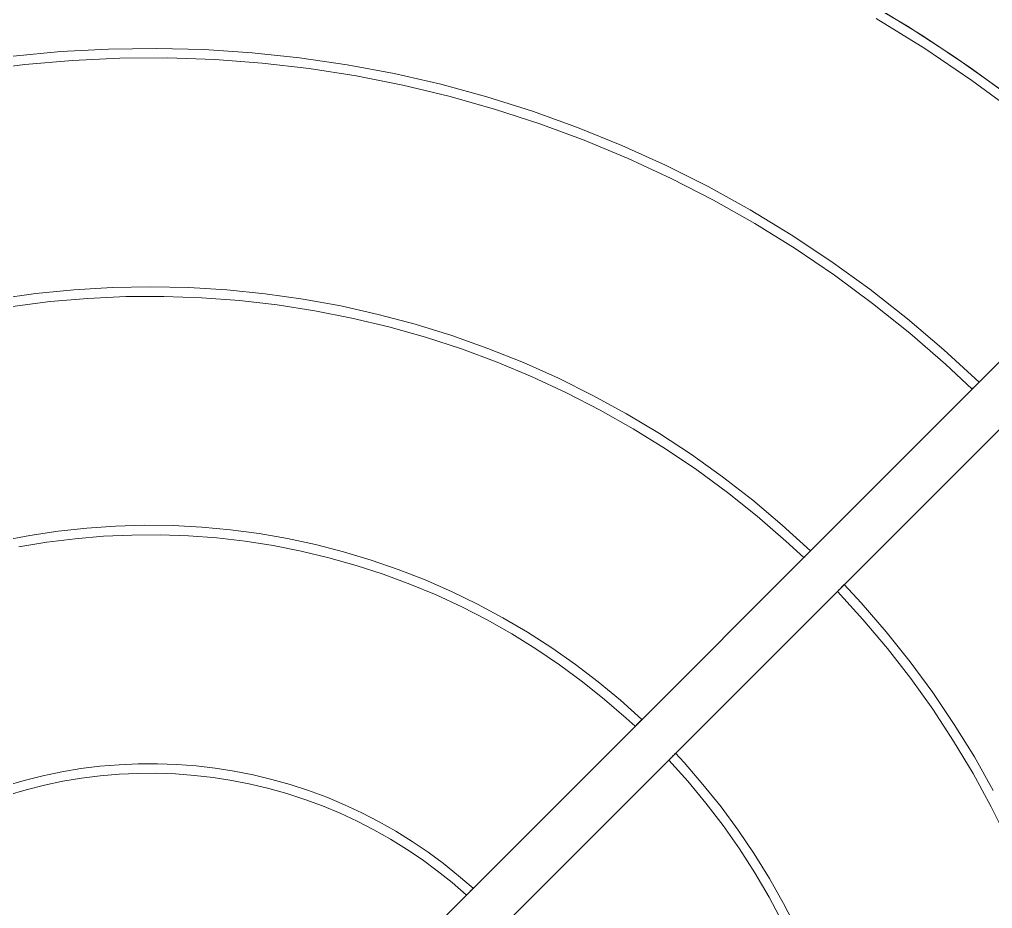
# Model space of a CAD drawing. Header units: millimetres. Extents: x -22227 to 20164, y 15335 to 61747.
# Drawn here: x -5645.8 to -5441.7, y 61317.6 to 61504 of the extents above; entities that cross this region are included whole.
import ezdxf

# ---------------------------------------------------------------- set-up
doc = ezdxf.new("R2010")
doc.units = ezdxf.units.MM
doc.layers.add('M-EQPM', color=7, linetype='Continuous', lineweight=5)

# ---------------------------------------------------------------- blocks, each defined once
blk = doc.blocks.new('DanNong_VRV - OD-A-1-1235631-MẶT BẰNG BỐ TRÍ THIẾT BỊ')
at = {"layer": 'M-EQPM'}
for p, q in [((244.32, 227.11), (436.65, 419.45)), ((433.82, 416.62), (244.32, 227.11)), ((443.72, 412.38), (251.39, 220.04)), ((251.39, 220.04), (440.9, 409.55))]:
    blk.add_line(p, q, dxfattribs=at)
at = {"layer": 'M-EQPM', "flags": 128}
for points in [[(391.34, 430.34), (381.51, 437.29), (371.42, 443.85), (361.07, 450)], [(391.34, 430.34), (381.51, 437.29), (371.42, 443.85), (361.07, 450)], [(394.37, 428.06), (384.63, 435.15), (374.62, 441.83), (364.35, 448.11)], [(364.84, 445.5), (375.01, 439.21), (384.91, 432.51), (394.54, 425.42)], [(364.84, 445.5), (375.01, 439.21), (384.91, 432.51), (394.54, 425.42)], [(364.84, 445.5), (375.01, 439.21), (384.91, 432.51), (394.54, 425.42)], [(386.41, 369.21), (379.04, 376.02), (371.39, 382.53), (363.5, 388.72), (355.36, 394.6), (346.99, 400.15), (338.41, 405.36), (329.62, 410.22), (320.65, 414.73), (311.51, 418.87), (302.21, 422.64), (292.76, 426.04), (283.19, 429.06), (273.5, 431.7), (263.71, 433.94), (253.85, 435.79), (243.91, 437.25), (233.93, 438.31), (223.91, 438.96), (213.87, 439.22), (203.84, 439.07), (193.81, 438.53), (183.82, 437.58)], [(176.42, 434.6), (186.3, 435.84), (196.23, 436.69), (206.18, 437.14), (216.14, 437.2), (226.09, 436.85), (236.02, 436.11), (245.91, 434.97), (255.76, 433.44), (265.53, 431.51), (275.21, 429.2), (284.8, 426.5), (294.27, 423.41), (303.61, 419.96), (312.8, 416.13), (321.84, 411.93), (330.7, 407.38), (339.37, 402.48), (347.83, 397.24), (356.08, 391.66), (364.1, 385.75), (371.88, 379.53), (379.4, 373), (385, 367.79)], [(351.05, 333.84), (345.11, 339.27), (338.97, 344.45), (332.62, 349.38), (326.08, 354.06), (319.36, 358.47), (312.46, 362.6), (305.41, 366.46), (298.21, 370.03), (290.87, 373.32), (283.4, 376.3), (275.83, 378.99), (268.15, 381.37), (260.38, 383.44), (252.53, 385.2), (244.63, 386.64), (236.67, 387.76), (228.67, 388.57), (220.64, 389.06), (212.6, 389.22), (204.57, 389.07), (196.54, 388.59), (188.54, 387.79), (180.58, 386.67)], [(183.67, 385.12), (191.56, 386.12), (199.5, 386.8), (207.45, 387.16), (215.41, 387.2), (223.36, 386.93), (231.3, 386.33), (239.2, 385.42), (247.07, 384.2), (254.88, 382.66), (262.62, 380.81), (270.28, 378.65), (277.85, 376.19), (285.31, 373.42), (292.66, 370.36), (299.88, 367.01), (306.96, 363.37), (313.89, 359.46), (320.66, 355.26), (327.25, 350.81), (333.66, 346.09), (339.88, 341.12), (345.89, 335.9), (349.63, 332.43)], [(315.68, 298.47), (311.19, 302.51), (306.54, 306.37), (301.74, 310.03), (296.8, 313.5), (291.72, 316.77), (286.51, 319.84), (281.19, 322.69), (275.76, 325.33), (270.23, 327.75), (264.6, 329.95), (258.89, 331.92), (253.11, 333.66), (247.26, 335.17), (241.36, 336.44), (235.41, 337.48), (229.42, 338.27), (223.4, 338.83), (217.37, 339.14), (211.33, 339.22), (205.3, 339.05), (199.27, 338.64), (193.27, 337.99), (187.29, 337.1), (181.36, 335.98)], [(185.03, 334.67), (190.91, 335.65), (196.82, 336.4), (202.76, 336.9), (208.72, 337.17), (214.68, 337.21), (220.63, 337), (226.57, 336.56), (232.5, 335.87), (238.38, 334.96), (244.23, 333.8), (250.03, 332.42), (255.76, 330.8), (261.43, 328.96), (267.02, 326.89), (272.52, 324.6), (277.93, 322.09), (283.23, 319.37), (288.42, 316.43), (293.48, 313.29), (298.42, 309.96), (303.22, 306.42), (307.87, 302.7), (312.37, 298.8), (314.26, 297.06)], [(389.41, 283.63), (385.45, 290.63), (381.22, 297.47), (376.72, 304.13), (371.95, 310.6), (366.93, 316.88), (361.66, 322.95), (358.12, 326.77)], [(356.71, 325.36), (362.07, 319.48), (367.2, 313.39), (372.08, 307.11), (376.71, 300.63), (381.08, 293.97), (385.17, 287.15), (388.99, 280.16), (392.52, 273.03)], [(321.34, 289.99), (325.32, 285.55), (329.12, 280.96), (332.73, 276.23), (336.16, 271.35), (339.38, 266.34), (342.41, 261.2), (345.22, 255.95)], [(348.16, 254.53), (345.4, 259.9), (342.43, 265.16), (339.25, 270.29), (335.87, 275.29), (332.29, 280.16), (328.51, 284.87), (324.56, 289.44), (322.75, 291.4)], [(280.29, 263.09), (277.25, 265.74), (274.09, 268.27), (270.84, 270.67), (267.5, 272.93), (264.07, 275.06), (260.56, 277.06), (256.96, 278.91), (253.3, 280.61), (249.58, 282.17), (245.79, 283.58), (241.95, 284.83), (238.06, 285.93), (234.13, 286.88), (230.17, 287.66), (226.18, 288.29), (222.17, 288.76), (218.14, 289.06), (214.1, 289.21), (210.06, 289.19), (206.03, 289.01), (202, 288.68), (197.99, 288.18), (194.01, 287.52), (190.05, 286.7), (186.13, 285.72), (182.25, 284.59)], [(182.73, 282.64), (186.53, 283.76), (190.37, 284.72), (194.25, 285.53), (198.16, 286.18), (202.08, 286.67), (206.03, 287.01), (209.99, 287.19), (213.95, 287.21), (217.9, 287.07), (221.85, 286.78), (225.79, 286.33), (229.7, 285.72), (233.58, 284.95), (237.43, 284.03), (241.25, 282.96), (245.01, 281.73), (248.72, 280.36), (252.38, 278.83), (255.97, 277.17), (259.49, 275.36), (262.94, 273.41), (266.31, 271.32), (269.59, 269.11), (272.78, 266.76), (275.87, 264.29), (278.86, 261.69), (278.88, 261.67)]]:
    blk.add_lwpolyline(points, dxfattribs=at)
at = {"layer": 'M-EQPM'}
for points in [[(386.41, 369.21), (386.41, 369.21), (386.39, 369.18), (386.29, 369.08), (386.13, 368.92), (385.93, 368.72), (385.71, 368.5), (385.48, 368.28), (385.28, 368.08), (385.12, 367.92), (385.02, 367.82), (385, 367.79), (385, 367.79)], [(385, 367.79), (385, 367.79), (385.02, 367.82), (385.12, 367.92), (385.28, 368.08), (385.48, 368.28), (385.71, 368.5), (385.93, 368.72), (386.13, 368.92), (386.29, 369.08), (386.39, 369.18), (386.41, 369.21), (386.41, 369.21)], [(351.05, 333.84), (351.05, 333.84), (351.03, 333.82), (350.92, 333.72), (350.76, 333.56), (350.56, 333.36), (350.34, 333.14), (350.12, 332.91), (349.92, 332.71), (349.76, 332.55), (349.66, 332.45), (349.63, 332.43), (349.63, 332.43)], [(349.63, 332.43), (349.63, 332.43), (349.66, 332.45), (349.76, 332.55), (349.92, 332.71), (350.12, 332.91), (350.34, 333.14), (350.56, 333.36), (350.76, 333.56), (350.92, 333.72), (351.03, 333.82), (351.05, 333.84), (351.05, 333.84)], [(356.71, 325.36), (356.71, 325.36), (356.73, 325.38), (356.83, 325.48), (356.99, 325.64), (357.19, 325.84), (357.41, 326.06), (357.63, 326.29), (357.84, 326.49), (357.99, 326.65), (358.1, 326.75), (358.12, 326.77), (358.12, 326.77)], [(358.12, 326.77), (358.12, 326.77), (358.1, 326.75), (357.99, 326.65), (357.84, 326.49), (357.63, 326.29), (357.41, 326.06), (357.19, 325.84), (356.99, 325.64), (356.83, 325.48), (356.73, 325.38), (356.71, 325.36), (356.71, 325.36)], [(315.68, 298.47), (315.68, 298.47), (315.66, 298.45), (315.55, 298.35), (315.39, 298.19), (315.19, 297.99), (314.97, 297.77), (314.75, 297.54), (314.55, 297.34), (314.39, 297.18), (314.29, 297.08), (314.26, 297.06), (314.26, 297.06)], [(314.26, 297.06), (314.26, 297.06), (314.29, 297.08), (314.39, 297.18), (314.55, 297.34), (314.75, 297.54), (314.97, 297.77), (315.19, 297.99), (315.39, 298.19), (315.55, 298.35), (315.66, 298.45), (315.68, 298.47), (315.68, 298.47)], [(321.34, 289.99), (321.34, 289.99), (321.36, 290.01), (321.46, 290.11), (321.62, 290.27), (321.82, 290.47), (322.04, 290.69), (322.26, 290.92), (322.47, 291.12), (322.62, 291.28), (322.73, 291.38), (322.75, 291.4), (322.75, 291.4)], [(322.75, 291.4), (322.75, 291.4), (322.73, 291.38), (322.62, 291.28), (322.47, 291.12), (322.26, 290.92), (322.04, 290.69), (321.82, 290.47), (321.62, 290.27), (321.46, 290.11), (321.36, 290.01), (321.34, 289.99), (321.34, 289.99)], [(280.29, 263.09), (280.29, 263.09), (280.27, 263.07), (280.17, 262.96), (280.01, 262.8), (279.81, 262.6), (279.59, 262.38), (279.36, 262.16), (279.16, 261.96), (279, 261.8), (278.9, 261.7), (278.88, 261.67), (278.88, 261.67)], [(278.88, 261.67), (278.88, 261.67), (278.9, 261.7), (279, 261.8), (279.16, 261.96), (279.36, 262.16), (279.59, 262.38), (279.81, 262.6), (280.01, 262.8), (280.17, 262.96), (280.27, 263.07), (280.29, 263.09), (280.29, 263.09)]]:
    blk.add_open_spline(points, degree=3, dxfattribs=at)
blk = doc.blocks.new('DanNong_VRV - OD-A-1-V165-MẶT BẰNG BỐ TRÍ THIẾT BỊ')
at = {"layer": 'M-EQPM'}
for p, q in [((244.32, 227.11), (436.65, 419.45)), ((433.82, 416.62), (244.32, 227.11)), ((443.72, 412.38), (251.39, 220.04)), ((251.39, 220.04), (440.9, 409.55))]:
    blk.add_line(p, q, dxfattribs=at)
at = {"layer": 'M-EQPM', "flags": 128}
for points in [[(391.34, 430.34), (381.51, 437.29), (371.42, 443.85), (361.07, 450)], [(391.34, 430.34), (381.51, 437.29), (371.42, 443.85), (361.07, 450)], [(394.37, 428.06), (384.63, 435.15), (374.62, 441.83), (364.35, 448.11)], [(364.84, 445.5), (375.01, 439.21), (384.91, 432.51), (394.54, 425.42)], [(364.84, 445.5), (375.01, 439.21), (384.91, 432.51), (394.54, 425.42)], [(364.84, 445.5), (375.01, 439.21), (384.91, 432.51), (394.54, 425.42)], [(386.41, 369.21), (379.04, 376.02), (371.39, 382.53), (363.5, 388.72), (355.36, 394.6), (346.99, 400.15), (338.41, 405.36), (329.62, 410.22), (320.65, 414.73), (311.51, 418.87), (302.21, 422.64), (292.76, 426.04), (283.19, 429.06), (273.5, 431.7), (263.71, 433.94), (253.85, 435.79), (243.91, 437.25), (233.93, 438.31), (223.91, 438.96), (213.87, 439.22), (203.84, 439.07), (193.81, 438.53), (183.82, 437.58)], [(176.42, 434.6), (186.3, 435.84), (196.23, 436.69), (206.18, 437.14), (216.14, 437.2), (226.09, 436.85), (236.02, 436.11), (245.91, 434.97), (255.76, 433.44), (265.53, 431.51), (275.21, 429.2), (284.8, 426.5), (294.27, 423.41), (303.61, 419.96), (312.8, 416.13), (321.84, 411.93), (330.7, 407.38), (339.37, 402.48), (347.83, 397.24), (356.08, 391.66), (364.1, 385.75), (371.88, 379.53), (379.4, 373), (385, 367.79)], [(351.05, 333.84), (345.11, 339.27), (338.97, 344.45), (332.62, 349.38), (326.08, 354.06), (319.36, 358.47), (312.46, 362.6), (305.41, 366.46), (298.21, 370.03), (290.87, 373.32), (283.4, 376.3), (275.83, 378.99), (268.15, 381.37), (260.38, 383.44), (252.53, 385.2), (244.63, 386.64), (236.67, 387.76), (228.67, 388.57), (220.64, 389.06), (212.6, 389.22), (204.57, 389.07), (196.54, 388.59), (188.54, 387.79), (180.58, 386.67)], [(183.67, 385.12), (191.56, 386.12), (199.5, 386.8), (207.45, 387.16), (215.41, 387.2), (223.36, 386.93), (231.3, 386.33), (239.2, 385.42), (247.07, 384.2), (254.88, 382.66), (262.62, 380.81), (270.28, 378.65), (277.85, 376.19), (285.31, 373.42), (292.66, 370.36), (299.88, 367.01), (306.96, 363.37), (313.89, 359.46), (320.66, 355.26), (327.25, 350.81), (333.66, 346.09), (339.88, 341.12), (345.89, 335.9), (349.63, 332.43)], [(315.68, 298.47), (311.19, 302.51), (306.54, 306.37), (301.74, 310.03), (296.8, 313.5), (291.72, 316.77), (286.51, 319.84), (281.19, 322.69), (275.76, 325.33), (270.23, 327.75), (264.6, 329.95), (258.89, 331.92), (253.11, 333.66), (247.26, 335.17), (241.36, 336.44), (235.41, 337.48), (229.42, 338.27), (223.4, 338.83), (217.37, 339.14), (211.33, 339.22), (205.3, 339.05), (199.27, 338.64), (193.27, 337.99), (187.29, 337.1), (181.36, 335.98)], [(185.03, 334.67), (190.91, 335.65), (196.82, 336.4), (202.76, 336.9), (208.72, 337.17), (214.68, 337.21), (220.63, 337), (226.57, 336.56), (232.5, 335.87), (238.38, 334.96), (244.23, 333.8), (250.03, 332.42), (255.76, 330.8), (261.43, 328.96), (267.02, 326.89), (272.52, 324.6), (277.93, 322.09), (283.23, 319.37), (288.42, 316.43), (293.48, 313.29), (298.42, 309.96), (303.22, 306.42), (307.87, 302.7), (312.37, 298.8), (314.26, 297.06)], [(389.41, 283.63), (385.45, 290.63), (381.22, 297.47), (376.72, 304.13), (371.95, 310.6), (366.93, 316.88), (361.66, 322.95), (358.12, 326.77)], [(356.71, 325.36), (362.07, 319.48), (367.2, 313.39), (372.08, 307.11), (376.71, 300.63), (381.08, 293.97), (385.17, 287.15), (388.99, 280.16), (392.52, 273.03)], [(321.34, 289.99), (325.32, 285.55), (329.12, 280.96), (332.73, 276.23), (336.16, 271.35), (339.38, 266.34), (342.41, 261.2), (345.22, 255.95)], [(348.16, 254.53), (345.4, 259.9), (342.43, 265.16), (339.25, 270.29), (335.87, 275.29), (332.29, 280.16), (328.51, 284.87), (324.56, 289.44), (322.75, 291.4)], [(280.29, 263.09), (277.25, 265.74), (274.09, 268.27), (270.84, 270.67), (267.5, 272.93), (264.07, 275.06), (260.56, 277.06), (256.96, 278.91), (253.3, 280.61), (249.58, 282.17), (245.79, 283.58), (241.95, 284.83), (238.06, 285.93), (234.13, 286.88), (230.17, 287.66), (226.18, 288.29), (222.17, 288.76), (218.14, 289.06), (214.1, 289.21), (210.06, 289.19), (206.03, 289.01), (202, 288.68), (197.99, 288.18), (194.01, 287.52), (190.05, 286.7), (186.13, 285.72), (182.25, 284.59)], [(182.73, 282.64), (186.53, 283.76), (190.37, 284.72), (194.25, 285.53), (198.16, 286.18), (202.08, 286.67), (206.03, 287.01), (209.99, 287.19), (213.95, 287.21), (217.9, 287.07), (221.85, 286.78), (225.79, 286.33), (229.7, 285.72), (233.58, 284.95), (237.43, 284.03), (241.25, 282.96), (245.01, 281.73), (248.72, 280.36), (252.38, 278.83), (255.97, 277.17), (259.49, 275.36), (262.94, 273.41), (266.31, 271.32), (269.59, 269.11), (272.78, 266.76), (275.87, 264.29), (278.86, 261.69), (278.88, 261.67)]]:
    blk.add_lwpolyline(points, dxfattribs=at)
at = {"layer": 'M-EQPM'}
for points in [[(386.41, 369.21), (386.41, 369.21), (386.39, 369.18), (386.29, 369.08), (386.13, 368.92), (385.93, 368.72), (385.71, 368.5), (385.48, 368.28), (385.28, 368.08), (385.12, 367.92), (385.02, 367.82), (385, 367.79), (385, 367.79)], [(385, 367.79), (385, 367.79), (385.02, 367.82), (385.12, 367.92), (385.28, 368.08), (385.48, 368.28), (385.71, 368.5), (385.93, 368.72), (386.13, 368.92), (386.29, 369.08), (386.39, 369.18), (386.41, 369.21), (386.41, 369.21)], [(351.05, 333.84), (351.05, 333.84), (351.03, 333.82), (350.92, 333.72), (350.76, 333.56), (350.56, 333.36), (350.34, 333.14), (350.12, 332.91), (349.92, 332.71), (349.76, 332.55), (349.66, 332.45), (349.63, 332.43), (349.63, 332.43)], [(349.63, 332.43), (349.63, 332.43), (349.66, 332.45), (349.76, 332.55), (349.92, 332.71), (350.12, 332.91), (350.34, 333.14), (350.56, 333.36), (350.76, 333.56), (350.92, 333.72), (351.03, 333.82), (351.05, 333.84), (351.05, 333.84)], [(356.71, 325.36), (356.71, 325.36), (356.73, 325.38), (356.83, 325.48), (356.99, 325.64), (357.19, 325.84), (357.41, 326.06), (357.63, 326.29), (357.84, 326.49), (357.99, 326.65), (358.1, 326.75), (358.12, 326.77), (358.12, 326.77)], [(358.12, 326.77), (358.12, 326.77), (358.1, 326.75), (357.99, 326.65), (357.84, 326.49), (357.63, 326.29), (357.41, 326.06), (357.19, 325.84), (356.99, 325.64), (356.83, 325.48), (356.73, 325.38), (356.71, 325.36), (356.71, 325.36)], [(315.68, 298.47), (315.68, 298.47), (315.66, 298.45), (315.55, 298.35), (315.39, 298.19), (315.19, 297.99), (314.97, 297.77), (314.75, 297.54), (314.55, 297.34), (314.39, 297.18), (314.29, 297.08), (314.26, 297.06), (314.26, 297.06)], [(314.26, 297.06), (314.26, 297.06), (314.29, 297.08), (314.39, 297.18), (314.55, 297.34), (314.75, 297.54), (314.97, 297.77), (315.19, 297.99), (315.39, 298.19), (315.55, 298.35), (315.66, 298.45), (315.68, 298.47), (315.68, 298.47)], [(321.34, 289.99), (321.34, 289.99), (321.36, 290.01), (321.46, 290.11), (321.62, 290.27), (321.82, 290.47), (322.04, 290.69), (322.26, 290.92), (322.47, 291.12), (322.62, 291.28), (322.73, 291.38), (322.75, 291.4), (322.75, 291.4)], [(322.75, 291.4), (322.75, 291.4), (322.73, 291.38), (322.62, 291.28), (322.47, 291.12), (322.26, 290.92), (322.04, 290.69), (321.82, 290.47), (321.62, 290.27), (321.46, 290.11), (321.36, 290.01), (321.34, 289.99), (321.34, 289.99)], [(280.29, 263.09), (280.29, 263.09), (280.27, 263.07), (280.17, 262.96), (280.01, 262.8), (279.81, 262.6), (279.59, 262.38), (279.36, 262.16), (279.16, 261.96), (279, 261.8), (278.9, 261.7), (278.88, 261.67), (278.88, 261.67)], [(278.88, 261.67), (278.88, 261.67), (278.9, 261.7), (279, 261.8), (279.16, 261.96), (279.36, 262.16), (279.59, 262.38), (279.81, 262.6), (280.01, 262.8), (280.17, 262.96), (280.27, 263.07), (280.29, 263.09), (280.29, 263.09)]]:
    blk.add_open_spline(points, degree=3, dxfattribs=at)
blk = doc.blocks.new('DanNong_VRV - OD-A-1-V174-MẶT BẰNG BỐ TRÍ THIẾT BỊ')
at = {"layer": 'M-EQPM'}
for p, q in [((244.32, 227.11), (436.65, 419.45)), ((244.32, 227.11), (436.65, 419.45)), ((433.82, 416.62), (244.32, 227.11)), ((433.82, 416.62), (244.32, 227.11)), ((443.72, 412.38), (251.39, 220.04)), ((443.72, 412.38), (251.39, 220.04)), ((251.39, 220.04), (440.9, 409.55)), ((251.39, 220.04), (440.9, 409.55))]:
    blk.add_line(p, q, dxfattribs=at)
at = {"layer": 'M-EQPM', "flags": 128}
for points in [[(391.34, 430.34), (381.51, 437.29), (371.42, 443.85), (361.07, 450)], [(391.34, 430.34), (381.51, 437.29), (371.42, 443.85), (361.07, 450)], [(391.34, 430.34), (381.51, 437.29), (371.42, 443.85), (361.07, 450)], [(391.34, 430.34), (381.51, 437.29), (371.42, 443.85), (361.07, 450)], [(394.37, 428.06), (384.63, 435.15), (374.62, 441.83), (364.35, 448.11)], [(394.37, 428.06), (384.63, 435.15), (374.62, 441.83), (364.35, 448.11)], [(364.84, 445.5), (375.01, 439.21), (384.91, 432.51), (394.54, 425.42)], [(364.84, 445.5), (375.01, 439.21), (384.91, 432.51), (394.54, 425.42)], [(364.84, 445.5), (375.01, 439.21), (384.91, 432.51), (394.54, 425.42)], [(364.84, 445.5), (375.01, 439.21), (384.91, 432.51), (394.54, 425.42)], [(364.84, 445.5), (375.01, 439.21), (384.91, 432.51), (394.54, 425.42)], [(364.84, 445.5), (375.01, 439.21), (384.91, 432.51), (394.54, 425.42)], [(386.41, 369.21), (379.04, 376.02), (371.39, 382.53), (363.5, 388.72), (355.36, 394.6), (346.99, 400.15), (338.41, 405.36), (329.62, 410.22), (320.65, 414.73), (311.51, 418.87), (302.21, 422.64), (292.76, 426.04), (283.19, 429.06), (273.5, 431.7), (263.71, 433.94), (253.85, 435.79), (243.91, 437.25), (233.93, 438.31), (223.91, 438.96), (213.87, 439.22), (203.84, 439.07), (193.81, 438.53), (183.82, 437.58)], [(386.41, 369.21), (379.04, 376.02), (371.39, 382.53), (363.5, 388.72), (355.36, 394.6), (346.99, 400.15), (338.41, 405.36), (329.62, 410.22), (320.65, 414.73), (311.51, 418.87), (302.21, 422.64), (292.76, 426.04), (283.19, 429.06), (273.5, 431.7), (263.71, 433.94), (253.85, 435.79), (243.91, 437.25), (233.93, 438.31), (223.91, 438.96), (213.87, 439.22), (203.84, 439.07), (193.81, 438.53), (183.82, 437.58)], [(176.42, 434.6), (186.3, 435.84), (196.23, 436.69), (206.18, 437.14), (216.14, 437.2), (226.09, 436.85), (236.02, 436.11), (245.91, 434.97), (255.76, 433.44), (265.53, 431.51), (275.21, 429.2), (284.8, 426.5), (294.27, 423.41), (303.61, 419.96), (312.8, 416.13), (321.84, 411.93), (330.7, 407.38), (339.37, 402.48), (347.83, 397.24), (356.08, 391.66), (364.1, 385.75), (371.88, 379.53), (379.4, 373), (385, 367.79)], [(176.42, 434.6), (186.3, 435.84), (196.23, 436.69), (206.18, 437.14), (216.14, 437.2), (226.09, 436.85), (236.02, 436.11), (245.91, 434.97), (255.76, 433.44), (265.53, 431.51), (275.21, 429.2), (284.8, 426.5), (294.27, 423.41), (303.61, 419.96), (312.8, 416.13), (321.84, 411.93), (330.7, 407.38), (339.37, 402.48), (347.83, 397.24), (356.08, 391.66), (364.1, 385.75), (371.88, 379.53), (379.4, 373), (385, 367.79)], [(351.05, 333.84), (345.11, 339.27), (338.97, 344.45), (332.62, 349.38), (326.08, 354.06), (319.36, 358.47), (312.46, 362.6), (305.41, 366.46), (298.21, 370.03), (290.87, 373.32), (283.4, 376.3), (275.83, 378.99), (268.15, 381.37), (260.38, 383.44), (252.53, 385.2), (244.63, 386.64), (236.67, 387.76), (228.67, 388.57), (220.64, 389.06), (212.6, 389.22), (204.57, 389.07), (196.54, 388.59), (188.54, 387.79), (180.58, 386.67)], [(351.05, 333.84), (345.11, 339.27), (338.97, 344.45), (332.62, 349.38), (326.08, 354.06), (319.36, 358.47), (312.46, 362.6), (305.41, 366.46), (298.21, 370.03), (290.87, 373.32), (283.4, 376.3), (275.83, 378.99), (268.15, 381.37), (260.38, 383.44), (252.53, 385.2), (244.63, 386.64), (236.67, 387.76), (228.67, 388.57), (220.64, 389.06), (212.6, 389.22), (204.57, 389.07), (196.54, 388.59), (188.54, 387.79), (180.58, 386.67)], [(183.67, 385.12), (191.56, 386.12), (199.5, 386.8), (207.45, 387.16), (215.41, 387.2), (223.36, 386.93), (231.3, 386.33), (239.2, 385.42), (247.07, 384.2), (254.88, 382.66), (262.62, 380.81), (270.28, 378.65), (277.85, 376.19), (285.31, 373.42), (292.66, 370.36), (299.88, 367.01), (306.96, 363.37), (313.89, 359.46), (320.66, 355.26), (327.25, 350.81), (333.66, 346.09), (339.88, 341.12), (345.89, 335.9), (349.63, 332.43)], [(183.67, 385.12), (191.56, 386.12), (199.5, 386.8), (207.45, 387.16), (215.41, 387.2), (223.36, 386.93), (231.3, 386.33), (239.2, 385.42), (247.07, 384.2), (254.88, 382.66), (262.62, 380.81), (270.28, 378.65), (277.85, 376.19), (285.31, 373.42), (292.66, 370.36), (299.88, 367.01), (306.96, 363.37), (313.89, 359.46), (320.66, 355.26), (327.25, 350.81), (333.66, 346.09), (339.88, 341.12), (345.89, 335.9), (349.63, 332.43)], [(315.68, 298.47), (311.19, 302.51), (306.54, 306.37), (301.74, 310.03), (296.8, 313.5), (291.72, 316.77), (286.51, 319.84), (281.19, 322.69), (275.76, 325.33), (270.23, 327.75), (264.6, 329.95), (258.89, 331.92), (253.11, 333.66), (247.26, 335.17), (241.36, 336.44), (235.41, 337.48), (229.42, 338.27), (223.4, 338.83), (217.37, 339.14), (211.33, 339.22), (205.3, 339.05), (199.27, 338.64), (193.27, 337.99), (187.29, 337.1), (181.36, 335.98)], [(315.68, 298.47), (311.19, 302.51), (306.54, 306.37), (301.74, 310.03), (296.8, 313.5), (291.72, 316.77), (286.51, 319.84), (281.19, 322.69), (275.76, 325.33), (270.23, 327.75), (264.6, 329.95), (258.89, 331.92), (253.11, 333.66), (247.26, 335.17), (241.36, 336.44), (235.41, 337.48), (229.42, 338.27), (223.4, 338.83), (217.37, 339.14), (211.33, 339.22), (205.3, 339.05), (199.27, 338.64), (193.27, 337.99), (187.29, 337.1), (181.36, 335.98)], [(185.03, 334.67), (190.91, 335.65), (196.82, 336.4), (202.76, 336.9), (208.72, 337.17), (214.68, 337.21), (220.63, 337), (226.57, 336.56), (232.5, 335.87), (238.38, 334.96), (244.23, 333.8), (250.03, 332.42), (255.76, 330.8), (261.43, 328.96), (267.02, 326.89), (272.52, 324.6), (277.93, 322.09), (283.23, 319.37), (288.42, 316.43), (293.48, 313.29), (298.42, 309.96), (303.22, 306.42), (307.87, 302.7), (312.37, 298.8), (314.26, 297.06)], [(185.03, 334.67), (190.91, 335.65), (196.82, 336.4), (202.76, 336.9), (208.72, 337.17), (214.68, 337.21), (220.63, 337), (226.57, 336.56), (232.5, 335.87), (238.38, 334.96), (244.23, 333.8), (250.03, 332.42), (255.76, 330.8), (261.43, 328.96), (267.02, 326.89), (272.52, 324.6), (277.93, 322.09), (283.23, 319.37), (288.42, 316.43), (293.48, 313.29), (298.42, 309.96), (303.22, 306.42), (307.87, 302.7), (312.37, 298.8), (314.26, 297.06)], [(389.41, 283.63), (385.45, 290.63), (381.22, 297.47), (376.72, 304.13), (371.95, 310.6), (366.93, 316.88), (361.66, 322.95), (358.12, 326.77)], [(389.41, 283.63), (385.45, 290.63), (381.22, 297.47), (376.72, 304.13), (371.95, 310.6), (366.93, 316.88), (361.66, 322.95), (358.12, 326.77)], [(356.71, 325.36), (362.07, 319.48), (367.2, 313.39), (372.08, 307.11), (376.71, 300.63), (381.08, 293.97), (385.17, 287.15), (388.99, 280.16), (392.52, 273.03)], [(356.71, 325.36), (362.07, 319.48), (367.2, 313.39), (372.08, 307.11), (376.71, 300.63), (381.08, 293.97), (385.17, 287.15), (388.99, 280.16), (392.52, 273.03)], [(321.34, 289.99), (325.32, 285.55), (329.12, 280.96), (332.73, 276.23), (336.16, 271.35), (339.38, 266.34), (342.41, 261.2), (345.22, 255.95)], [(321.34, 289.99), (325.32, 285.55), (329.12, 280.96), (332.73, 276.23), (336.16, 271.35), (339.38, 266.34), (342.41, 261.2), (345.22, 255.95)], [(348.16, 254.53), (345.4, 259.9), (342.43, 265.16), (339.25, 270.29), (335.87, 275.29), (332.29, 280.16), (328.51, 284.87), (324.56, 289.44), (322.75, 291.4)], [(348.16, 254.53), (345.4, 259.9), (342.43, 265.16), (339.25, 270.29), (335.87, 275.29), (332.29, 280.16), (328.51, 284.87), (324.56, 289.44), (322.75, 291.4)], [(280.29, 263.09), (277.25, 265.74), (274.09, 268.27), (270.84, 270.67), (267.5, 272.93), (264.07, 275.06), (260.56, 277.06), (256.96, 278.91), (253.3, 280.61), (249.58, 282.17), (245.79, 283.58), (241.95, 284.83), (238.06, 285.93), (234.13, 286.88), (230.17, 287.66), (226.18, 288.29), (222.17, 288.76), (218.14, 289.06), (214.1, 289.21), (210.06, 289.19), (206.03, 289.01), (202, 288.68), (197.99, 288.18), (194.01, 287.52), (190.05, 286.7), (186.13, 285.72), (182.25, 284.59)], [(280.29, 263.09), (277.25, 265.74), (274.09, 268.27), (270.84, 270.67), (267.5, 272.93), (264.07, 275.06), (260.56, 277.06), (256.96, 278.91), (253.3, 280.61), (249.58, 282.17), (245.79, 283.58), (241.95, 284.83), (238.06, 285.93), (234.13, 286.88), (230.17, 287.66), (226.18, 288.29), (222.17, 288.76), (218.14, 289.06), (214.1, 289.21), (210.06, 289.19), (206.03, 289.01), (202, 288.68), (197.99, 288.18), (194.01, 287.52), (190.05, 286.7), (186.13, 285.72), (182.25, 284.59)], [(182.73, 282.64), (186.53, 283.76), (190.37, 284.72), (194.25, 285.53), (198.16, 286.18), (202.08, 286.67), (206.03, 287.01), (209.99, 287.19), (213.95, 287.21), (217.9, 287.07), (221.85, 286.78), (225.79, 286.33), (229.7, 285.72), (233.58, 284.95), (237.43, 284.03), (241.25, 282.96), (245.01, 281.73), (248.72, 280.36), (252.38, 278.83), (255.97, 277.17), (259.49, 275.36), (262.94, 273.41), (266.31, 271.32), (269.59, 269.11), (272.78, 266.76), (275.87, 264.29), (278.86, 261.69), (278.88, 261.67)], [(182.73, 282.64), (186.53, 283.76), (190.37, 284.72), (194.25, 285.53), (198.16, 286.18), (202.08, 286.67), (206.03, 287.01), (209.99, 287.19), (213.95, 287.21), (217.9, 287.07), (221.85, 286.78), (225.79, 286.33), (229.7, 285.72), (233.58, 284.95), (237.43, 284.03), (241.25, 282.96), (245.01, 281.73), (248.72, 280.36), (252.38, 278.83), (255.97, 277.17), (259.49, 275.36), (262.94, 273.41), (266.31, 271.32), (269.59, 269.11), (272.78, 266.76), (275.87, 264.29), (278.86, 261.69), (278.88, 261.67)]]:
    blk.add_lwpolyline(points, dxfattribs=at)
at = {"layer": 'M-EQPM'}
for points in [[(386.41, 369.21), (386.41, 369.21), (386.39, 369.18), (386.29, 369.08), (386.13, 368.92), (385.93, 368.72), (385.71, 368.5), (385.48, 368.28), (385.28, 368.08), (385.12, 367.92), (385.02, 367.82), (385, 367.79), (385, 367.79)], [(385, 367.79), (385, 367.79), (385.02, 367.82), (385.12, 367.92), (385.28, 368.08), (385.48, 368.28), (385.71, 368.5), (385.93, 368.72), (386.13, 368.92), (386.29, 369.08), (386.39, 369.18), (386.41, 369.21), (386.41, 369.21)], [(386.41, 369.21), (386.41, 369.21), (386.39, 369.18), (386.29, 369.08), (386.13, 368.92), (385.93, 368.72), (385.71, 368.5), (385.48, 368.28), (385.28, 368.08), (385.12, 367.92), (385.02, 367.82), (385, 367.79), (385, 367.79)], [(385, 367.79), (385, 367.79), (385.02, 367.82), (385.12, 367.92), (385.28, 368.08), (385.48, 368.28), (385.71, 368.5), (385.93, 368.72), (386.13, 368.92), (386.29, 369.08), (386.39, 369.18), (386.41, 369.21), (386.41, 369.21)], [(351.05, 333.84), (351.05, 333.84), (351.03, 333.82), (350.92, 333.72), (350.76, 333.56), (350.56, 333.36), (350.34, 333.14), (350.12, 332.91), (349.92, 332.71), (349.76, 332.55), (349.66, 332.45), (349.63, 332.43), (349.63, 332.43)], [(349.63, 332.43), (349.63, 332.43), (349.66, 332.45), (349.76, 332.55), (349.92, 332.71), (350.12, 332.91), (350.34, 333.14), (350.56, 333.36), (350.76, 333.56), (350.92, 333.72), (351.03, 333.82), (351.05, 333.84), (351.05, 333.84)], [(351.05, 333.84), (351.05, 333.84), (351.03, 333.82), (350.92, 333.72), (350.76, 333.56), (350.56, 333.36), (350.34, 333.14), (350.12, 332.91), (349.92, 332.71), (349.76, 332.55), (349.66, 332.45), (349.63, 332.43), (349.63, 332.43)], [(349.63, 332.43), (349.63, 332.43), (349.66, 332.45), (349.76, 332.55), (349.92, 332.71), (350.12, 332.91), (350.34, 333.14), (350.56, 333.36), (350.76, 333.56), (350.92, 333.72), (351.03, 333.82), (351.05, 333.84), (351.05, 333.84)], [(356.71, 325.36), (356.71, 325.36), (356.73, 325.38), (356.83, 325.48), (356.99, 325.64), (357.19, 325.84), (357.41, 326.06), (357.63, 326.29), (357.84, 326.49), (357.99, 326.65), (358.1, 326.75), (358.12, 326.77), (358.12, 326.77)], [(358.12, 326.77), (358.12, 326.77), (358.1, 326.75), (357.99, 326.65), (357.84, 326.49), (357.63, 326.29), (357.41, 326.06), (357.19, 325.84), (356.99, 325.64), (356.83, 325.48), (356.73, 325.38), (356.71, 325.36), (356.71, 325.36)], [(356.71, 325.36), (356.71, 325.36), (356.73, 325.38), (356.83, 325.48), (356.99, 325.64), (357.19, 325.84), (357.41, 326.06), (357.63, 326.29), (357.84, 326.49), (357.99, 326.65), (358.1, 326.75), (358.12, 326.77), (358.12, 326.77)], [(358.12, 326.77), (358.12, 326.77), (358.1, 326.75), (357.99, 326.65), (357.84, 326.49), (357.63, 326.29), (357.41, 326.06), (357.19, 325.84), (356.99, 325.64), (356.83, 325.48), (356.73, 325.38), (356.71, 325.36), (356.71, 325.36)], [(315.68, 298.47), (315.68, 298.47), (315.66, 298.45), (315.55, 298.35), (315.39, 298.19), (315.19, 297.99), (314.97, 297.77), (314.75, 297.54), (314.55, 297.34), (314.39, 297.18), (314.29, 297.08), (314.26, 297.06), (314.26, 297.06)], [(314.26, 297.06), (314.26, 297.06), (314.29, 297.08), (314.39, 297.18), (314.55, 297.34), (314.75, 297.54), (314.97, 297.77), (315.19, 297.99), (315.39, 298.19), (315.55, 298.35), (315.66, 298.45), (315.68, 298.47), (315.68, 298.47)], [(315.68, 298.47), (315.68, 298.47), (315.66, 298.45), (315.55, 298.35), (315.39, 298.19), (315.19, 297.99), (314.97, 297.77), (314.75, 297.54), (314.55, 297.34), (314.39, 297.18), (314.29, 297.08), (314.26, 297.06), (314.26, 297.06)], [(314.26, 297.06), (314.26, 297.06), (314.29, 297.08), (314.39, 297.18), (314.55, 297.34), (314.75, 297.54), (314.97, 297.77), (315.19, 297.99), (315.39, 298.19), (315.55, 298.35), (315.66, 298.45), (315.68, 298.47), (315.68, 298.47)], [(321.34, 289.99), (321.34, 289.99), (321.36, 290.01), (321.46, 290.11), (321.62, 290.27), (321.82, 290.47), (322.04, 290.69), (322.26, 290.92), (322.47, 291.12), (322.62, 291.28), (322.73, 291.38), (322.75, 291.4), (322.75, 291.4)], [(322.75, 291.4), (322.75, 291.4), (322.73, 291.38), (322.62, 291.28), (322.47, 291.12), (322.26, 290.92), (322.04, 290.69), (321.82, 290.47), (321.62, 290.27), (321.46, 290.11), (321.36, 290.01), (321.34, 289.99), (321.34, 289.99)], [(321.34, 289.99), (321.34, 289.99), (321.36, 290.01), (321.46, 290.11), (321.62, 290.27), (321.82, 290.47), (322.04, 290.69), (322.26, 290.92), (322.47, 291.12), (322.62, 291.28), (322.73, 291.38), (322.75, 291.4), (322.75, 291.4)], [(322.75, 291.4), (322.75, 291.4), (322.73, 291.38), (322.62, 291.28), (322.47, 291.12), (322.26, 290.92), (322.04, 290.69), (321.82, 290.47), (321.62, 290.27), (321.46, 290.11), (321.36, 290.01), (321.34, 289.99), (321.34, 289.99)], [(280.29, 263.09), (280.29, 263.09), (280.27, 263.07), (280.17, 262.96), (280.01, 262.8), (279.81, 262.6), (279.59, 262.38), (279.36, 262.16), (279.16, 261.96), (279, 261.8), (278.9, 261.7), (278.88, 261.67), (278.88, 261.67)], [(278.88, 261.67), (278.88, 261.67), (278.9, 261.7), (279, 261.8), (279.16, 261.96), (279.36, 262.16), (279.59, 262.38), (279.81, 262.6), (280.01, 262.8), (280.17, 262.96), (280.27, 263.07), (280.29, 263.09), (280.29, 263.09)], [(280.29, 263.09), (280.29, 263.09), (280.27, 263.07), (280.17, 262.96), (280.01, 262.8), (279.81, 262.6), (279.59, 262.38), (279.36, 262.16), (279.16, 261.96), (279, 261.8), (278.9, 261.7), (278.88, 261.67), (278.88, 261.67)], [(278.88, 261.67), (278.88, 261.67), (278.9, 261.7), (279, 261.8), (279.16, 261.96), (279.36, 262.16), (279.59, 262.38), (279.81, 262.6), (280.01, 262.8), (280.17, 262.96), (280.27, 263.07), (280.29, 263.09), (280.29, 263.09)]]:
    blk.add_open_spline(points, degree=3, dxfattribs=at)
blk = doc.blocks.new('DanNong_VRV - OD-A-1-V179-MẶT BẰNG BỐ TRÍ THIẾT BỊ')
at = {"layer": 'M-EQPM'}
for p, q in [((244.32, 227.11), (436.65, 419.45)), ((244.32, 227.11), (436.65, 419.45)), ((433.82, 416.62), (244.32, 227.11)), ((433.82, 416.62), (244.32, 227.11)), ((443.72, 412.38), (251.39, 220.04)), ((443.72, 412.38), (251.39, 220.04)), ((251.39, 220.04), (440.9, 409.55)), ((251.39, 220.04), (440.9, 409.55))]:
    blk.add_line(p, q, dxfattribs=at)
at = {"layer": 'M-EQPM', "flags": 128}
for points in [[(391.34, 430.34), (381.51, 437.29), (371.42, 443.85), (361.07, 450)], [(391.34, 430.34), (381.51, 437.29), (371.42, 443.85), (361.07, 450)], [(391.34, 430.34), (381.51, 437.29), (371.42, 443.85), (361.07, 450)], [(391.34, 430.34), (381.51, 437.29), (371.42, 443.85), (361.07, 450)], [(394.37, 428.06), (384.63, 435.15), (374.62, 441.83), (364.35, 448.11)], [(394.37, 428.06), (384.63, 435.15), (374.62, 441.83), (364.35, 448.11)], [(364.84, 445.5), (375.01, 439.21), (384.91, 432.51), (394.54, 425.42)], [(364.84, 445.5), (375.01, 439.21), (384.91, 432.51), (394.54, 425.42)], [(364.84, 445.5), (375.01, 439.21), (384.91, 432.51), (394.54, 425.42)], [(364.84, 445.5), (375.01, 439.21), (384.91, 432.51), (394.54, 425.42)], [(364.84, 445.5), (375.01, 439.21), (384.91, 432.51), (394.54, 425.42)], [(364.84, 445.5), (375.01, 439.21), (384.91, 432.51), (394.54, 425.42)], [(386.41, 369.21), (379.04, 376.02), (371.39, 382.53), (363.5, 388.72), (355.36, 394.6), (346.99, 400.15), (338.41, 405.36), (329.62, 410.22), (320.65, 414.73), (311.51, 418.87), (302.21, 422.64), (292.76, 426.04), (283.19, 429.06), (273.5, 431.7), (263.71, 433.94), (253.85, 435.79), (243.91, 437.25), (233.93, 438.31), (223.91, 438.96), (213.87, 439.22), (203.84, 439.07), (193.81, 438.53), (183.82, 437.58)], [(386.41, 369.21), (379.04, 376.02), (371.39, 382.53), (363.5, 388.72), (355.36, 394.6), (346.99, 400.15), (338.41, 405.36), (329.62, 410.22), (320.65, 414.73), (311.51, 418.87), (302.21, 422.64), (292.76, 426.04), (283.19, 429.06), (273.5, 431.7), (263.71, 433.94), (253.85, 435.79), (243.91, 437.25), (233.93, 438.31), (223.91, 438.96), (213.87, 439.22), (203.84, 439.07), (193.81, 438.53), (183.82, 437.58)], [(176.42, 434.6), (186.3, 435.84), (196.23, 436.69), (206.18, 437.14), (216.14, 437.2), (226.09, 436.85), (236.02, 436.11), (245.91, 434.97), (255.76, 433.44), (265.53, 431.51), (275.21, 429.2), (284.8, 426.5), (294.27, 423.41), (303.61, 419.96), (312.8, 416.13), (321.84, 411.93), (330.7, 407.38), (339.37, 402.48), (347.83, 397.24), (356.08, 391.66), (364.1, 385.75), (371.88, 379.53), (379.4, 373), (385, 367.79)], [(176.42, 434.6), (186.3, 435.84), (196.23, 436.69), (206.18, 437.14), (216.14, 437.2), (226.09, 436.85), (236.02, 436.11), (245.91, 434.97), (255.76, 433.44), (265.53, 431.51), (275.21, 429.2), (284.8, 426.5), (294.27, 423.41), (303.61, 419.96), (312.8, 416.13), (321.84, 411.93), (330.7, 407.38), (339.37, 402.48), (347.83, 397.24), (356.08, 391.66), (364.1, 385.75), (371.88, 379.53), (379.4, 373), (385, 367.79)], [(351.05, 333.84), (345.11, 339.27), (338.97, 344.45), (332.62, 349.38), (326.08, 354.06), (319.36, 358.47), (312.46, 362.6), (305.41, 366.46), (298.21, 370.03), (290.87, 373.32), (283.4, 376.3), (275.83, 378.99), (268.15, 381.37), (260.38, 383.44), (252.53, 385.2), (244.63, 386.64), (236.67, 387.76), (228.67, 388.57), (220.64, 389.06), (212.6, 389.22), (204.57, 389.07), (196.54, 388.59), (188.54, 387.79), (180.58, 386.67)], [(351.05, 333.84), (345.11, 339.27), (338.97, 344.45), (332.62, 349.38), (326.08, 354.06), (319.36, 358.47), (312.46, 362.6), (305.41, 366.46), (298.21, 370.03), (290.87, 373.32), (283.4, 376.3), (275.83, 378.99), (268.15, 381.37), (260.38, 383.44), (252.53, 385.2), (244.63, 386.64), (236.67, 387.76), (228.67, 388.57), (220.64, 389.06), (212.6, 389.22), (204.57, 389.07), (196.54, 388.59), (188.54, 387.79), (180.58, 386.67)], [(183.67, 385.12), (191.56, 386.12), (199.5, 386.8), (207.45, 387.16), (215.41, 387.2), (223.36, 386.93), (231.3, 386.33), (239.2, 385.42), (247.07, 384.2), (254.88, 382.66), (262.62, 380.81), (270.28, 378.65), (277.85, 376.19), (285.31, 373.42), (292.66, 370.36), (299.88, 367.01), (306.96, 363.37), (313.89, 359.46), (320.66, 355.26), (327.25, 350.81), (333.66, 346.09), (339.88, 341.12), (345.89, 335.9), (349.63, 332.43)], [(183.67, 385.12), (191.56, 386.12), (199.5, 386.8), (207.45, 387.16), (215.41, 387.2), (223.36, 386.93), (231.3, 386.33), (239.2, 385.42), (247.07, 384.2), (254.88, 382.66), (262.62, 380.81), (270.28, 378.65), (277.85, 376.19), (285.31, 373.42), (292.66, 370.36), (299.88, 367.01), (306.96, 363.37), (313.89, 359.46), (320.66, 355.26), (327.25, 350.81), (333.66, 346.09), (339.88, 341.12), (345.89, 335.9), (349.63, 332.43)], [(315.68, 298.47), (311.19, 302.51), (306.54, 306.37), (301.74, 310.03), (296.8, 313.5), (291.72, 316.77), (286.51, 319.84), (281.19, 322.69), (275.76, 325.33), (270.23, 327.75), (264.6, 329.95), (258.89, 331.92), (253.11, 333.66), (247.26, 335.17), (241.36, 336.44), (235.41, 337.48), (229.42, 338.27), (223.4, 338.83), (217.37, 339.14), (211.33, 339.22), (205.3, 339.05), (199.27, 338.64), (193.27, 337.99), (187.29, 337.1), (181.36, 335.98)], [(315.68, 298.47), (311.19, 302.51), (306.54, 306.37), (301.74, 310.03), (296.8, 313.5), (291.72, 316.77), (286.51, 319.84), (281.19, 322.69), (275.76, 325.33), (270.23, 327.75), (264.6, 329.95), (258.89, 331.92), (253.11, 333.66), (247.26, 335.17), (241.36, 336.44), (235.41, 337.48), (229.42, 338.27), (223.4, 338.83), (217.37, 339.14), (211.33, 339.22), (205.3, 339.05), (199.27, 338.64), (193.27, 337.99), (187.29, 337.1), (181.36, 335.98)], [(185.03, 334.67), (190.91, 335.65), (196.82, 336.4), (202.76, 336.9), (208.72, 337.17), (214.68, 337.21), (220.63, 337), (226.57, 336.56), (232.5, 335.87), (238.38, 334.96), (244.23, 333.8), (250.03, 332.42), (255.76, 330.8), (261.43, 328.96), (267.02, 326.89), (272.52, 324.6), (277.93, 322.09), (283.23, 319.37), (288.42, 316.43), (293.48, 313.29), (298.42, 309.96), (303.22, 306.42), (307.87, 302.7), (312.37, 298.8), (314.26, 297.06)], [(185.03, 334.67), (190.91, 335.65), (196.82, 336.4), (202.76, 336.9), (208.72, 337.17), (214.68, 337.21), (220.63, 337), (226.57, 336.56), (232.5, 335.87), (238.38, 334.96), (244.23, 333.8), (250.03, 332.42), (255.76, 330.8), (261.43, 328.96), (267.02, 326.89), (272.52, 324.6), (277.93, 322.09), (283.23, 319.37), (288.42, 316.43), (293.48, 313.29), (298.42, 309.96), (303.22, 306.42), (307.87, 302.7), (312.37, 298.8), (314.26, 297.06)], [(389.41, 283.63), (385.45, 290.63), (381.22, 297.47), (376.72, 304.13), (371.95, 310.6), (366.93, 316.88), (361.66, 322.95), (358.12, 326.77)], [(389.41, 283.63), (385.45, 290.63), (381.22, 297.47), (376.72, 304.13), (371.95, 310.6), (366.93, 316.88), (361.66, 322.95), (358.12, 326.77)], [(356.71, 325.36), (362.07, 319.48), (367.2, 313.39), (372.08, 307.11), (376.71, 300.63), (381.08, 293.97), (385.17, 287.15), (388.99, 280.16), (392.52, 273.03)], [(356.71, 325.36), (362.07, 319.48), (367.2, 313.39), (372.08, 307.11), (376.71, 300.63), (381.08, 293.97), (385.17, 287.15), (388.99, 280.16), (392.52, 273.03)], [(321.34, 289.99), (325.32, 285.55), (329.12, 280.96), (332.73, 276.23), (336.16, 271.35), (339.38, 266.34), (342.41, 261.2), (345.22, 255.95)], [(321.34, 289.99), (325.32, 285.55), (329.12, 280.96), (332.73, 276.23), (336.16, 271.35), (339.38, 266.34), (342.41, 261.2), (345.22, 255.95)], [(348.16, 254.53), (345.4, 259.9), (342.43, 265.16), (339.25, 270.29), (335.87, 275.29), (332.29, 280.16), (328.51, 284.87), (324.56, 289.44), (322.75, 291.4)], [(348.16, 254.53), (345.4, 259.9), (342.43, 265.16), (339.25, 270.29), (335.87, 275.29), (332.29, 280.16), (328.51, 284.87), (324.56, 289.44), (322.75, 291.4)], [(280.29, 263.09), (277.25, 265.74), (274.09, 268.27), (270.84, 270.67), (267.5, 272.93), (264.07, 275.06), (260.56, 277.06), (256.96, 278.91), (253.3, 280.61), (249.58, 282.17), (245.79, 283.58), (241.95, 284.83), (238.06, 285.93), (234.13, 286.88), (230.17, 287.66), (226.18, 288.29), (222.17, 288.76), (218.14, 289.06), (214.1, 289.21), (210.06, 289.19), (206.03, 289.01), (202, 288.68), (197.99, 288.18), (194.01, 287.52), (190.05, 286.7), (186.13, 285.72), (182.25, 284.59)], [(280.29, 263.09), (277.25, 265.74), (274.09, 268.27), (270.84, 270.67), (267.5, 272.93), (264.07, 275.06), (260.56, 277.06), (256.96, 278.91), (253.3, 280.61), (249.58, 282.17), (245.79, 283.58), (241.95, 284.83), (238.06, 285.93), (234.13, 286.88), (230.17, 287.66), (226.18, 288.29), (222.17, 288.76), (218.14, 289.06), (214.1, 289.21), (210.06, 289.19), (206.03, 289.01), (202, 288.68), (197.99, 288.18), (194.01, 287.52), (190.05, 286.7), (186.13, 285.72), (182.25, 284.59)], [(182.73, 282.64), (186.53, 283.76), (190.37, 284.72), (194.25, 285.53), (198.16, 286.18), (202.08, 286.67), (206.03, 287.01), (209.99, 287.19), (213.95, 287.21), (217.9, 287.07), (221.85, 286.78), (225.79, 286.33), (229.7, 285.72), (233.58, 284.95), (237.43, 284.03), (241.25, 282.96), (245.01, 281.73), (248.72, 280.36), (252.38, 278.83), (255.97, 277.17), (259.49, 275.36), (262.94, 273.41), (266.31, 271.32), (269.59, 269.11), (272.78, 266.76), (275.87, 264.29), (278.86, 261.69), (278.88, 261.67)], [(182.73, 282.64), (186.53, 283.76), (190.37, 284.72), (194.25, 285.53), (198.16, 286.18), (202.08, 286.67), (206.03, 287.01), (209.99, 287.19), (213.95, 287.21), (217.9, 287.07), (221.85, 286.78), (225.79, 286.33), (229.7, 285.72), (233.58, 284.95), (237.43, 284.03), (241.25, 282.96), (245.01, 281.73), (248.72, 280.36), (252.38, 278.83), (255.97, 277.17), (259.49, 275.36), (262.94, 273.41), (266.31, 271.32), (269.59, 269.11), (272.78, 266.76), (275.87, 264.29), (278.86, 261.69), (278.88, 261.67)]]:
    blk.add_lwpolyline(points, dxfattribs=at)
at = {"layer": 'M-EQPM'}
for points in [[(386.41, 369.21), (386.41, 369.21), (386.39, 369.18), (386.29, 369.08), (386.13, 368.92), (385.93, 368.72), (385.71, 368.5), (385.48, 368.28), (385.28, 368.08), (385.12, 367.92), (385.02, 367.82), (385, 367.79), (385, 367.79)], [(385, 367.79), (385, 367.79), (385.02, 367.82), (385.12, 367.92), (385.28, 368.08), (385.48, 368.28), (385.71, 368.5), (385.93, 368.72), (386.13, 368.92), (386.29, 369.08), (386.39, 369.18), (386.41, 369.21), (386.41, 369.21)], [(386.41, 369.21), (386.41, 369.21), (386.39, 369.18), (386.29, 369.08), (386.13, 368.92), (385.93, 368.72), (385.71, 368.5), (385.48, 368.28), (385.28, 368.08), (385.12, 367.92), (385.02, 367.82), (385, 367.79), (385, 367.79)], [(385, 367.79), (385, 367.79), (385.02, 367.82), (385.12, 367.92), (385.28, 368.08), (385.48, 368.28), (385.71, 368.5), (385.93, 368.72), (386.13, 368.92), (386.29, 369.08), (386.39, 369.18), (386.41, 369.21), (386.41, 369.21)], [(351.05, 333.84), (351.05, 333.84), (351.03, 333.82), (350.92, 333.72), (350.76, 333.56), (350.56, 333.36), (350.34, 333.14), (350.12, 332.91), (349.92, 332.71), (349.76, 332.55), (349.66, 332.45), (349.63, 332.43), (349.63, 332.43)], [(349.63, 332.43), (349.63, 332.43), (349.66, 332.45), (349.76, 332.55), (349.92, 332.71), (350.12, 332.91), (350.34, 333.14), (350.56, 333.36), (350.76, 333.56), (350.92, 333.72), (351.03, 333.82), (351.05, 333.84), (351.05, 333.84)], [(351.05, 333.84), (351.05, 333.84), (351.03, 333.82), (350.92, 333.72), (350.76, 333.56), (350.56, 333.36), (350.34, 333.14), (350.12, 332.91), (349.92, 332.71), (349.76, 332.55), (349.66, 332.45), (349.63, 332.43), (349.63, 332.43)], [(349.63, 332.43), (349.63, 332.43), (349.66, 332.45), (349.76, 332.55), (349.92, 332.71), (350.12, 332.91), (350.34, 333.14), (350.56, 333.36), (350.76, 333.56), (350.92, 333.72), (351.03, 333.82), (351.05, 333.84), (351.05, 333.84)], [(356.71, 325.36), (356.71, 325.36), (356.73, 325.38), (356.83, 325.48), (356.99, 325.64), (357.19, 325.84), (357.41, 326.06), (357.63, 326.29), (357.84, 326.49), (357.99, 326.65), (358.1, 326.75), (358.12, 326.77), (358.12, 326.77)], [(358.12, 326.77), (358.12, 326.77), (358.1, 326.75), (357.99, 326.65), (357.84, 326.49), (357.63, 326.29), (357.41, 326.06), (357.19, 325.84), (356.99, 325.64), (356.83, 325.48), (356.73, 325.38), (356.71, 325.36), (356.71, 325.36)], [(356.71, 325.36), (356.71, 325.36), (356.73, 325.38), (356.83, 325.48), (356.99, 325.64), (357.19, 325.84), (357.41, 326.06), (357.63, 326.29), (357.84, 326.49), (357.99, 326.65), (358.1, 326.75), (358.12, 326.77), (358.12, 326.77)], [(358.12, 326.77), (358.12, 326.77), (358.1, 326.75), (357.99, 326.65), (357.84, 326.49), (357.63, 326.29), (357.41, 326.06), (357.19, 325.84), (356.99, 325.64), (356.83, 325.48), (356.73, 325.38), (356.71, 325.36), (356.71, 325.36)], [(315.68, 298.47), (315.68, 298.47), (315.66, 298.45), (315.55, 298.35), (315.39, 298.19), (315.19, 297.99), (314.97, 297.77), (314.75, 297.54), (314.55, 297.34), (314.39, 297.18), (314.29, 297.08), (314.26, 297.06), (314.26, 297.06)], [(314.26, 297.06), (314.26, 297.06), (314.29, 297.08), (314.39, 297.18), (314.55, 297.34), (314.75, 297.54), (314.97, 297.77), (315.19, 297.99), (315.39, 298.19), (315.55, 298.35), (315.66, 298.45), (315.68, 298.47), (315.68, 298.47)], [(315.68, 298.47), (315.68, 298.47), (315.66, 298.45), (315.55, 298.35), (315.39, 298.19), (315.19, 297.99), (314.97, 297.77), (314.75, 297.54), (314.55, 297.34), (314.39, 297.18), (314.29, 297.08), (314.26, 297.06), (314.26, 297.06)], [(314.26, 297.06), (314.26, 297.06), (314.29, 297.08), (314.39, 297.18), (314.55, 297.34), (314.75, 297.54), (314.97, 297.77), (315.19, 297.99), (315.39, 298.19), (315.55, 298.35), (315.66, 298.45), (315.68, 298.47), (315.68, 298.47)], [(321.34, 289.99), (321.34, 289.99), (321.36, 290.01), (321.46, 290.11), (321.62, 290.27), (321.82, 290.47), (322.04, 290.69), (322.26, 290.92), (322.47, 291.12), (322.62, 291.28), (322.73, 291.38), (322.75, 291.4), (322.75, 291.4)], [(322.75, 291.4), (322.75, 291.4), (322.73, 291.38), (322.62, 291.28), (322.47, 291.12), (322.26, 290.92), (322.04, 290.69), (321.82, 290.47), (321.62, 290.27), (321.46, 290.11), (321.36, 290.01), (321.34, 289.99), (321.34, 289.99)], [(321.34, 289.99), (321.34, 289.99), (321.36, 290.01), (321.46, 290.11), (321.62, 290.27), (321.82, 290.47), (322.04, 290.69), (322.26, 290.92), (322.47, 291.12), (322.62, 291.28), (322.73, 291.38), (322.75, 291.4), (322.75, 291.4)], [(322.75, 291.4), (322.75, 291.4), (322.73, 291.38), (322.62, 291.28), (322.47, 291.12), (322.26, 290.92), (322.04, 290.69), (321.82, 290.47), (321.62, 290.27), (321.46, 290.11), (321.36, 290.01), (321.34, 289.99), (321.34, 289.99)], [(280.29, 263.09), (280.29, 263.09), (280.27, 263.07), (280.17, 262.96), (280.01, 262.8), (279.81, 262.6), (279.59, 262.38), (279.36, 262.16), (279.16, 261.96), (279, 261.8), (278.9, 261.7), (278.88, 261.67), (278.88, 261.67)], [(278.88, 261.67), (278.88, 261.67), (278.9, 261.7), (279, 261.8), (279.16, 261.96), (279.36, 262.16), (279.59, 262.38), (279.81, 262.6), (280.01, 262.8), (280.17, 262.96), (280.27, 263.07), (280.29, 263.09), (280.29, 263.09)], [(280.29, 263.09), (280.29, 263.09), (280.27, 263.07), (280.17, 262.96), (280.01, 262.8), (279.81, 262.6), (279.59, 262.38), (279.36, 262.16), (279.16, 261.96), (279, 261.8), (278.9, 261.7), (278.88, 261.67), (278.88, 261.67)], [(278.88, 261.67), (278.88, 261.67), (278.9, 261.7), (279, 261.8), (279.16, 261.96), (279.36, 262.16), (279.59, 262.38), (279.81, 262.6), (280.01, 262.8), (280.17, 262.96), (280.27, 263.07), (280.29, 263.09), (280.29, 263.09)]]:
    blk.add_open_spline(points, degree=3, dxfattribs=at)
blk = doc.blocks.new('AK-SGS-M3-Hrvt_rvt-1-MẶT BẰNG BỐ TRÍ THIẾT BỊ')
at = {"layer": 'M-EQPM', "lineweight": 9}
for name in ['DanNong_VRV - OD-A-1-1235631-MẶT BẰNG BỐ TRÍ THIẾT BỊ', 'DanNong_VRV - OD-A-1-V165-MẶT BẰNG BỐ TRÍ THIẾT BỊ', 'DanNong_VRV - OD-A-1-V174-MẶT BẰNG BỐ TRÍ THIẾT BỊ', 'DanNong_VRV - OD-A-1-V179-MẶT BẰNG BỐ TRÍ THIẾT BỊ']:
    blk.add_blockref(name, (-5830.9, 61058.71), dxfattribs=at)

msp = doc.modelspace()

# ---------------------------------------------------------------- block references
at = {"lineweight": 5}
msp.add_blockref('AK-SGS-M3-Hrvt_rvt-1-MẶT BẰNG BỐ TRÍ THIẾT BỊ', (0, 0), dxfattribs=at)

doc.saveas('drawing.dxf')
